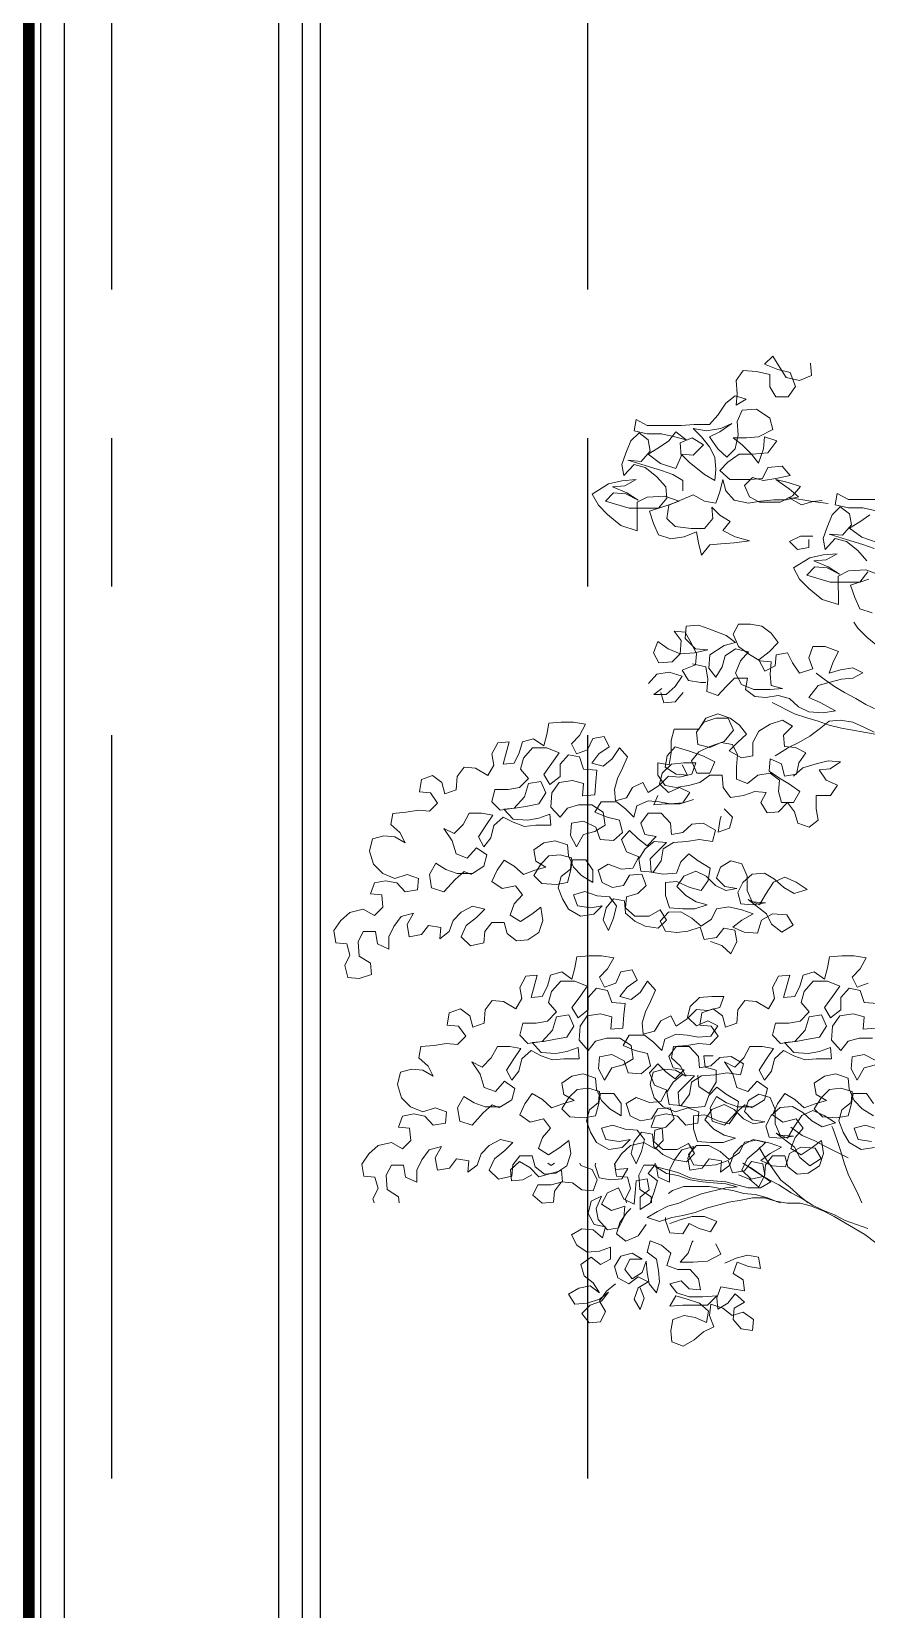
# Model space of a CAD drawing. Header units: metres. Extents: x -58 to 722, y -1100 to 345.
# Drawn here: x 24.969 to 25.671, y 110.861 to 112.188 of the extents above; entities that cross this region are included whole.
import ezdxf

# ---------------------------------------------------------------- set-up
doc = ezdxf.new("R2010")
doc.units = ezdxf.units.M
doc.header["$MEASUREMENT"] = 0
doc.linetypes.add('CENTER2', pattern=[1.125, 0.75, -0.125, 0.125, -0.125])
doc.linetypes.add('CENTERX2', pattern=[4, 2.5, -0.5, 0.5, -0.5])
doc.layers.add('FSR_ARQ_002MURO', color=150, linetype='Continuous', lineweight=30)
doc.layers.add('FSR_ARQ_006ARBOLES', color=74, linetype='Continuous', lineweight=0)
doc.layers.add('FSR_ARQ_016EJES', color=135, linetype='CENTER2')
doc.layers.add('FSR_ARQ_29PERFILES ACERO', color=143, linetype='Continuous')

# ---------------------------------------------------------------- blocks, each defined once
blk = doc.blocks.new('arboles fsr 01')
at = {"layer": 'FSR_ARQ_006ARBOLES'}
for points in [[(186.7129, -34.9113), (186.7122, -34.9199), (186.7208, -34.9234), (186.7301, -34.9213), (186.7344, -34.9142), (186.7394, -34.9063), (186.7451, -34.912), (186.7358, -34.9156), (186.7272, -34.9177), (186.7236, -34.9277), (186.7286, -34.9349), (186.7372, -34.9349), (186.7415, -34.9278), (186.7415, -34.9192), (186.7508, -34.917), (186.7601, -34.9163), (186.7651, -34.9235), (186.7644, -34.9328), (186.7651, -34.9407), (186.758, -34.9364), (186.7658, -34.9342), (186.7723, -34.9392), (186.778, -34.9478), (186.7837, -34.9543), (186.7944, -34.9543), (186.8037, -34.955), (186.8273, -34.955), (186.8352, -34.9507), (186.8366, -34.9586), (186.8273, -34.9607), (186.8173, -34.9607), (186.808, -34.9629), (186.8001, -34.965), (186.8073, -34.9593), (186.8123, -34.9657), (186.8194, -34.9707), (186.8266, -34.975), (186.818, -34.9815), (186.8073, -34.985), (186.8037, -34.9764), (186.8044, -34.9672), (186.7958, -34.9636), (186.788, -34.9686), (186.7951, -34.9757), (186.8037, -34.975), (186.798, -34.9807), (186.7872, -34.9893), (186.7801, -34.9936), (186.7794, -34.9857), (186.7801, -34.9771), (186.7837, -34.97), (186.7894, -34.9628), (186.7951, -34.9571), (186.7858, -34.9586), (186.7758, -34.9571), (186.768, -34.9535), (186.7765, -34.9593), (186.7837, -34.9628), (186.778, -34.9714), (186.7715, -34.9771), (186.7658, -34.9714), (186.7637, -34.9614), (186.7644, -34.9521), (186.7608, -34.9442), (186.7508, -34.9435), (186.7415, -34.9499), (186.7394, -34.9578), (186.7494, -34.9628), (186.7579, -34.9635), (186.7672, -34.9635), (186.7608, -34.9685), (186.7544, -34.975), (186.7493, -34.9814), (186.7458, -34.9714), (186.7451, -34.9628), (186.7365, -34.9657), (186.7429, -34.9742), (186.7536, -34.975), (186.7629, -34.975), (186.7708, -34.9807), (186.7765, -34.9864), (186.7694, -34.9929), (186.7551, -34.9929), (186.7465, -34.9921), (186.7429, -34.9843), (186.7329, -34.9835), (186.7272, -34.99), (186.7372, -34.9921), (186.7458, -34.9936), (186.7536, -34.9914), (186.7593, -34.9971), (186.7558, -35.005), (186.7486, -35.0086), (186.7343, -35.0086), (186.7257, -35.0043), (186.72, -34.9978), (186.7286, -34.995), (186.7372, -34.9928), (186.7279, -34.9993), (186.7214, -35.005), (186.73, -35.0071), (186.7386, -35.0071), (186.7479, -35.0079), (186.7565, -35.0093), (186.7665, -35.0072), (186.7722, -35.0007), (186.7744, -34.9929), (186.7765, -35.0015), (186.7794, -35.0093), (186.7872, -35.0079), (186.7951, -35.0036), (186.8123, -35.0108), (186.8137, -35.0201), (186.8079, -35.0258), (186.7965, -35.0272), (186.7872, -35.0272), (186.7815, -35.0201), (186.7822, -35.0122), (186.7765, -35.0179), (186.7693, -35.0222), (186.7743, -35.0286), (186.7657, -35.0329), (186.7557, -35.0358), (186.7665, -35.0372), (186.7758, -35.0379), (186.7836, -35.0387), (186.7893, -35.0458), (186.7915, -35.0372), (186.7929, -35.0294), (186.8015, -35.0329), (186.8108, -35.0344), (186.8194, -35.0315), (186.823, -35.0237), (186.8258, -35.0151), (186.813, -35.0108), (186.8051, -35.0079), (186.8151, -35.0044), (186.8273, -35.0051), (186.8344, -35.0087), (186.8344, -35.0287), (186.8459, -35.0251), (186.8552, -35.0173), (186.8616, -35.0108), (186.8659, -35.003), (186.8545, -34.9958), (186.8452, -34.9937), (186.8352, -34.9929), (186.843, -34.9972), (186.8516, -34.9979), (186.8416, -35.0022), (186.8337, -35.0072), (186.8423, -35.0029), (186.8509, -35.0022), (186.8566, -35.008), (186.8401, -35.013), (186.8194, -35.0129), (186.8137, -35.0058), (186.8144, -34.9979), (186.8209, -34.9908), (186.8287, -34.9843), (186.8366, -34.9822), (186.8437, -34.9901), (186.8452, -34.9822), (186.8423, -34.9743), (186.8388, -34.9658), (186.833, -34.96), (186.8266, -34.965), (186.8252, -34.9729), (186.8316, -34.9801), (186.8409, -34.9793), (186.8287, -34.9829), (186.8173, -34.9865), (186.8094, -34.9893), (186.8023, -34.9936), (186.8023, -35.0008)], [(186.6628, -35.0068), (186.6864, -35.0069), (186.6942, -35.0026), (186.6956, -35.0105), (186.6863, -35.0126), (186.6763, -35.0126), (186.667, -35.0147)], [(186.6713, -35.0176), (186.6785, -35.0226), (186.6856, -35.0269), (186.677, -35.0333), (186.6663, -35.0369)], [(186.6698, -35.0862), (186.6784, -35.0834), (186.682, -35.0755), (186.6849, -35.0669), (186.672, -35.0626)], [(186.6641, -35.0598), (186.6741, -35.0562), (186.6863, -35.0569), (186.6935, -35.0605), (186.6934, -35.0805), (186.7049, -35.077), (186.7142, -35.0691), (186.7206, -35.0627), (186.7249, -35.0548), (186.7135, -35.0477), (186.7042, -35.0455), (186.6942, -35.0448), (186.702, -35.0491), (186.7106, -35.0498), (186.7006, -35.0541), (186.6927, -35.0591), (186.7013, -35.0548), (186.7099, -35.0541), (186.7156, -35.0598), (186.6992, -35.0648), (186.6784, -35.0648), (186.6727, -35.0576)], [(186.6734, -35.0498), (186.6799, -35.0426), (186.6878, -35.0362), (186.6956, -35.0341), (186.7028, -35.0419), (186.7042, -35.0341), (186.7014, -35.0262), (186.6978, -35.0176), (186.6921, -35.0119), (186.6856, -35.0169), (186.6842, -35.0247), (186.6906, -35.0319), (186.6999, -35.0312), (186.6878, -35.0348), (186.6763, -35.0383), (186.6684, -35.0412)], [(186.7007, -35.0097), (186.7114, -35.0083), (186.7285, -35.0055), (186.7192, -35.0105), (186.7114, -35.0083), (186.7049, -35.0076)], [(186.7114, -35.0326), (186.7199, -35.0326), (186.7278, -35.0362), (186.7221, -35.0419), (186.7142, -35.0405), (186.7142, -35.0348)], [(186.7957, -35.1221), (186.7864, -35.1242), (186.7849, -35.1328), (186.7856, -35.1414), (186.7778, -35.1443), (186.7721, -35.1378), (186.7663, -35.1321), (186.757, -35.1321), (186.7585, -35.14), (186.752, -35.145), (186.7442, -35.1457), (186.7356, -35.1442), (186.7277, -35.1464), (186.7213, -35.1521), (186.7141, -35.1557), (186.7041, -35.1564), (186.6955, -35.1549), (186.7062, -35.1492), (186.7141, -35.1456), (186.7077, -35.1371), (186.6991, -35.1349), (186.6912, -35.1327), (186.6834, -35.132), (186.6762, -35.1284), (186.6834, -35.1249), (186.692, -35.1263), (186.6998, -35.1285), (186.697, -35.1206), (186.6934, -35.1134), (186.7027, -35.1099), (186.7113, -35.1099), (186.7141, -35.1177), (186.7113, -35.1256), (186.7206, -35.1285), (186.7256, -35.1213), (186.7292, -35.1142), (186.737, -35.1156), (186.7377, -35.1235), (186.7449, -35.1271), (186.7492, -35.1192), (186.742, -35.1135), (186.7356, -35.107), (186.7406, -35.1006), (186.7471, -35.0956), (186.7549, -35.0942), (186.7635, -35.0942), (186.7671, -35.1013), (186.7635, -35.1099), (186.7563, -35.1149), (186.7485, -35.1199), (186.7406, -35.1206), (186.7413, -35.1292), (186.7406, -35.1371), (186.7327, -35.1392), (186.7413, -35.1399), (186.7527, -35.14), (186.7613, -35.1364), (186.7656, -35.1285), (186.7621, -35.1199), (186.7563, -35.1135), (186.7656, -35.1114), (186.7728, -35.1164), (186.7749, -35.1242), (186.7792, -35.1314), (186.7842, -35.125), (186.7835, -35.1157), (186.7735, -35.1092), (186.7656, -35.1071), (186.7721, -35.1021), (186.7835, -35.0978), (186.7914, -35.0949), (186.8, -35.0957), (186.8007, -35.1042), (186.7935, -35.1114), (186.785, -35.1121), (186.7942, -35.1142), (186.8043, -35.115), (186.8128, -35.1114), (186.82, -35.1064), (186.8229, -35.1143), (186.8193, -35.1214), (186.81, -35.1207), (186.8043, -35.115), (186.8036, -35.1057), (186.8086, -35.0992), (186.8007, -35.0999), (186.7964, -35.1078), (186.7928, -35.115), (186.7935, -35.1228), (186.8028, -35.1264), (186.7985, -35.1336), (186.7899, -35.135), (186.7864, -35.135)], [(186.8264, -35.1357), (186.8207, -35.1293), (186.8121, -35.1278), (186.8028, -35.1307), (186.8078, -35.1379), (186.8142, -35.1436), (186.8228, -35.1436), (186.8171, -35.1393)], [(186.8021, -35.1421), (186.8078, -35.1486), (186.8157, -35.1493), (186.8178, -35.1422)], [(186.7248, -35.2007), (186.7184, -35.195), (186.7091, -35.1921), (186.7005, -35.19), (186.6919, -35.1907), (186.6991, -35.1957), (186.7069, -35.1964), (186.7019, -35.2036), (186.694, -35.2071), (186.699, -35.2143), (186.709, -35.2143), (186.709, -35.2236), (186.7076, -35.2315), (186.714, -35.2365), (186.7219, -35.2336), (186.7241, -35.2258), (186.7291, -35.2193), (186.7355, -35.2258), (186.7434, -35.2265), (186.7477, -35.2193), (186.7441, -35.2122), (186.752, -35.2115), (186.7598, -35.2143), (186.7691, -35.2158), (186.7741, -35.2086), (186.7749, -35.2), (186.7834, -35.2001), (186.7906, -35.2051), (186.7985, -35.2072), (186.807, -35.2087), (186.8149, -35.2072), (186.8199, -35.2001), (186.8199, -35.1915), (186.8121, -35.1929), (186.8106, -35.1843), (186.8106, -35.1758), (186.8085, -35.1679), (186.7913, -35.1679), (186.7863, -35.16), (186.7778, -35.1571), (186.7692, -35.16), (186.7627, -35.165), (186.7577, -35.1714), (186.7642, -35.1772), (186.7699, -35.1829), (186.7613, -35.1879), (186.7534, -35.1864), (186.7534, -35.1771), (186.7491, -35.1693), (186.7413, -35.1643), (186.7327, -35.1614), (186.7255, -35.1657), (186.732, -35.1721), (186.7313, -35.18), (186.7234, -35.1807), (186.7162, -35.1843), (186.7212, -35.1914), (186.7227, -35.1993), (186.7312, -35.2007), (186.7334, -35.1921), (186.7413, -35.1886), (186.742, -35.1972), (186.7348, -35.2022), (186.7277, -35.2064), (186.7205, -35.2114), (186.7248, -35.2193), (186.7334, -35.2193), (186.7355, -35.2115), (186.7348, -35.2036), (186.7412, -35.1986), (186.7498, -35.2), (186.757, -35.2058), (186.7648, -35.2029), (186.7649, -35.1943), (186.7641, -35.1857), (186.7677, -35.1786), (186.7756, -35.1772), (186.7835, -35.1807), (186.792, -35.1786), (186.7928, -35.17), (186.7878, -35.1629), (186.7792, -35.16), (186.7706, -35.16), (186.767, -35.1686), (186.7735, -35.1764), (186.7835, -35.18), (186.7913, -35.1836), (186.7963, -35.1901), (186.7927, -35.1986), (186.7834, -35.1986), (186.7799, -35.1908), (186.7885, -35.1865), (186.7985, -35.1829), (186.8078, -35.1801), (186.8135, -35.1865), (186.8149, -35.1944), (186.807, -35.1994), (186.7992, -35.2001), (186.8028, -35.1929)], [(186.7831, -35.3167), (186.7752, -35.3195), (186.7688, -35.3252), (186.7645, -35.3167), (186.766, -35.3088), (186.7738, -35.3074), (186.7788, -35.3138), (186.7874, -35.3152), (186.7903, -35.3067), (186.7989, -35.3095), (186.8067, -35.3103), (186.8146, -35.3095), (186.8182, -35.3024), (186.8125, -35.296), (186.8039, -35.2959), (186.796, -35.3002), (186.7896, -35.3059), (186.7824, -35.3009), (186.7788, -35.2938), (186.7703, -35.2923), (186.761, -35.2945), (186.7531, -35.2973), (186.761, -35.3016), (186.7674, -35.3066), (186.7595, -35.3102), (186.7502, -35.3109), (186.7474, -35.3016), (186.7395, -35.2973), (186.7295, -35.298), (186.7252, -35.3052), (186.7331, -35.3102), (186.7402, -35.3045), (186.7438, -35.2973), (186.7567, -35.2873), (186.7488, -35.2909), (186.7445, -35.2837), (186.7388, -35.2751), (186.7309, -35.2716), (186.7231, -35.2751), (186.7152, -35.2801), (186.7245, -35.283), (186.7316, -35.2787), (186.7381, -35.273), (186.7452, -35.2687), (186.7538, -35.2694), (186.7603, -35.2752), (186.7638, -35.2823), (186.7617, -35.2902), (186.7538, -35.2909), (186.7445, -35.2895), (186.7538, -35.2888), (186.7574, -35.2809), (186.7574, -35.2709), (186.761, -35.2623), (186.7689, -35.2602), (186.776, -35.2645), (186.7789, -35.2723), (186.7731, -35.278), (186.7645, -35.2795), (186.7724, -35.2809), (186.7796, -35.2773), (186.786, -35.2709), (186.7932, -35.2673), (186.8017, -35.2709), (186.8067, -35.2781), (186.8003, -35.2845), (186.7931, -35.2888), (186.7853, -35.2909), (186.7939, -35.2938), (186.8024, -35.2938), (186.8117, -35.2931), (186.8146, -35.2845), (186.8146, -35.2752), (186.8067, -35.2745), (186.7974, -35.2788), (186.7896, -35.2809), (186.7846, -35.2738), (186.7832, -35.2652), (186.7917, -35.2602), (186.7982, -35.2552), (186.8039, -35.2609), (186.8068, -35.2688), (186.8161, -35.2695), (186.8246, -35.2681), (186.8254, -35.2588), (186.8139, -35.2473), (186.8225, -35.2466), (186.8289, -35.2516), (186.8332, -35.2588), (186.8318, -35.2674), (186.8232, -35.2681), (186.8175, -35.2602), (186.8161, -35.2516), (186.8089, -35.2473), (186.7996, -35.2466), (186.791, -35.2452), (186.7817, -35.2466), (186.7796, -35.2387), (186.7882, -35.2337), (186.7961, -35.2344), (186.8025, -35.2402), (186.8104, -35.2416), (186.8111, -35.2337), (186.8175, -35.2266), (186.8268, -35.2266), (186.8318, -35.2338), (186.829, -35.2416), (186.8211, -35.243), (186.8275, -35.2495), (186.834, -35.2445), (186.8397, -35.2388), (186.8454, -35.2452), (186.8418, -35.2538), (186.8332, -35.2574), (186.8375, -35.2652), (186.8454, -35.2659), (186.8547, -35.2624), (186.8618, -35.2667), (186.859, -35.2753), (186.8518, -35.2788), (186.8439, -35.2774), (186.8397, -35.2702), (186.8311, -35.2695), (186.8282, -35.2774), (186.8339, -35.2831), (186.8418, -35.2853), (186.8425, -35.2931), (186.8361, -35.2988), (186.826, -35.2988), (186.8182, -35.2945), (186.8139, -35.3017), (186.8196, -35.3074), (186.8289, -35.306), (186.836, -35.3024), (186.8425, -35.2967), (186.8432, -35.2881), (186.8511, -35.2867), (186.8561, -35.2931), (186.8582, -35.3017), (186.8546, -35.3089), (186.8511, -35.3003), (186.8489, -35.2917), (186.8539, -35.2853), (186.8625, -35.2846), (186.8711, -35.2817), (186.879, -35.2839), (186.8761, -35.2917), (186.8668, -35.2931), (186.8589, -35.2917), (186.8647, -35.2974), (186.874, -35.2989), (186.8825, -35.2939), (186.8868, -35.2867), (186.8897, -35.2789), (186.8876, -35.271), (186.8811, -35.266), (186.8804, -35.2581), (186.8883, -35.256), (186.8962, -35.2567), (186.9019, -35.2624), (186.9069, -35.2703), (186.9012, -35.276), (186.8911, -35.2767), (186.8833, -35.2753), (186.8811, -35.2674), (186.8797, -35.2595), (186.8704, -35.2595), (186.8654, -35.2667), (186.8654, -35.2753), (186.8733, -35.2703), (186.879, -35.2645), (186.8826, -35.2567), (186.8833, -35.2488), (186.8919, -35.246), (186.8997, -35.2474), (186.9069, -35.2524), (186.9055, -35.2603), (186.8983, -35.2646), (186.9062, -35.2667), (186.914, -35.2696), (186.9205, -35.2639), (186.9276, -35.2596), (186.9326, -35.2667), (186.9362, -35.2746), (186.929, -35.2796), (186.9197, -35.2775), (186.9147, -35.2839), (186.9205, -35.2903), (186.9233, -35.2982), (186.9161, -35.3025), (186.9083, -35.2975), (186.9019, -35.2925), (186.9004, -35.3018), (186.9033, -35.3103), (186.9111, -35.3154), (186.919, -35.3161), (186.9254, -35.3111), (186.9276, -35.3032), (186.9362, -35.3032), (186.9412, -35.3097), (186.9419, -35.3175), (186.9512, -35.3197), (186.9576, -35.3133), (186.9541, -35.3054), (186.9469, -35.2997), (186.9412, -35.2939), (186.9498, -35.2918), (186.9576, -35.2961), (186.9634, -35.3018), (186.9662, -35.3097), (186.9726, -35.3147), (186.9719, -35.3068), (186.9805, -35.3054), (186.9855, -35.3118), (186.9941, -35.3133), (186.9955, -35.3047), (186.9912, -35.2968), (186.9998, -35.299), (187.0048, -35.3061), (187.0084, -35.3133), (187.0084, -35.3219), (187.0163, -35.3183), (187.0177, -35.3097), (187.0263, -35.3097), (187.0299, -35.3169), (187.0291, -35.3269), (187.0213, -35.3319), (187.0205, -35.3398), (187.0291, -35.3426), (187.037, -35.3419), (187.0391, -35.3334), (187.0356, -35.3262), (187.0377, -35.3183), (187.0456, -35.3176), (187.047, -35.309), (187.042, -35.3019), (187.0356, -35.2962), (187.0263, -35.294), (187.0184, -35.2983), (187.0127, -35.2926), (187.0134, -35.284), (187.0213, -35.2833), (187.0184, -35.2754), (187.0106, -35.274), (187.0027, -35.2754), (186.997, -35.2818), (186.9884, -35.2804), (186.9877, -35.2725), (186.9956, -35.2697), (187.0041, -35.2725), (187.0127, -35.269), (187.0192, -35.2625), (187.022, -35.2532), (187.0199, -35.2447), (187.012, -35.2425), (187.0042, -35.2432), (186.997, -35.2475), (187.0006, -35.2403), (187.007, -35.2346), (187.0056, -35.2268), (186.9963, -35.226), (186.9877, -35.2246), (186.9799, -35.2253), (186.9742, -35.2196), (186.9792, -35.2124), (186.987, -35.2117), (186.9856, -35.2031), (186.9777, -35.2003), (186.9713, -35.2053), (186.9692, -35.2131), (186.9613, -35.2103), (186.9606, -35.201), (186.9556, -35.1945), (186.9477, -35.1952), (186.9391, -35.2002), (186.9348, -35.1931), (186.9363, -35.1852), (186.932, -35.1773), (186.9241, -35.1766), (186.9284, -35.1924), (186.9205, -35.1916), (186.917, -35.1845), (186.9148, -35.1766), (186.907, -35.1745), (186.8998, -35.1795), (186.8977, -35.1716), (186.8963, -35.1637), (186.8877, -35.163), (186.8791, -35.163), (186.8705, -35.1644), (186.8748, -35.1723), (186.8805, -35.178), (186.8769, -35.1852), (186.8691, -35.1823), (186.8655, -35.1744), (186.8576, -35.173), (186.854, -35.1801), (186.8612, -35.1851), (186.8662, -35.1916), (186.8583, -35.1937), (186.8519, -35.1887), (186.8469, -35.1808), (186.8412, -35.1873), (186.8447, -35.1951), (186.8483, -35.2023), (186.8504, -35.2102), (186.8497, -35.218), (186.8418, -35.2159), (186.8376, -35.2087), (186.8304, -35.2051), (186.8268, -35.2123), (186.819, -35.2073), (186.8168, -35.1987), (186.8104, -35.1923), (186.8018, -35.1915), (186.7932, -35.1915), (186.7961, -35.1994), (186.8047, -35.2015), (186.8125, -35.2008), (186.8183, -35.2066), (186.8125, -35.2123), (186.8047, -35.2087), (186.7975, -35.2123), (186.8025, -35.2194), (186.8111, -35.2201), (186.819, -35.2187), (186.8268, -35.218), (186.8347, -35.2216), (186.8368, -35.2295), (186.8426, -35.2237), (186.849, -35.2187), (186.8597, -35.2188), (186.864, -35.2259), (186.8554, -35.2295), (186.8468, -35.2316), (186.8447, -35.2402), (186.8511, -35.2459), (186.8604, -35.2452), (186.8633, -35.2366), (186.8719, -35.2324), (186.8805, -35.2338), (186.8812, -35.2424), (186.8769, -35.2502), (186.8719, -35.2417), (186.864, -35.2395), (186.8568, -35.2352), (186.8583, -35.2259), (186.8662, -35.2209), (186.8755, -35.2209), (186.8833, -35.2231), (186.8883, -35.2295), (186.8948, -35.2224), (186.8941, -35.2124), (186.8891, -35.2052), (186.8798, -35.2038), (186.8719, -35.2059), (186.8726, -35.2145), (186.864, -35.2138), (186.8633, -35.2045), (186.8626, -35.1966), (186.8719, -35.1959), (186.8748, -35.1873), (186.8826, -35.1859), (186.8884, -35.1923), (186.8883, -35.2009), (186.8955, -35.2066), (186.8998, -35.1995), (186.8941, -35.1916), (186.8891, -35.1845), (186.8977, -35.1809), (186.9077, -35.1809), (186.9141, -35.1881), (186.9162, -35.1959), (186.9105, -35.2024), (186.9169, -35.2088), (186.9248, -35.2102), (186.9341, -35.2102), (186.9363, -35.2188), (186.9305, -35.2245), (186.9205, -35.2231), (186.9134, -35.2152), (186.9105, -35.2059), (186.9019, -35.2045), (186.8984, -35.2124), (186.9034, -35.2202), (186.9112, -35.2217), (186.9198, -35.2231), (186.9277, -35.2238), (186.9212, -35.231), (186.9112, -35.2317), (186.9033, -35.2302), (186.8955, -35.2274), (186.8948, -35.2352), (186.9055, -35.2352), (186.9133, -35.236), (186.9212, -35.2331), (186.9284, -35.2295), (186.9348, -35.2353), (186.9369, -35.2439), (186.9419, -35.2503), (186.9455, -35.2432), (186.9405, -35.2353), (186.9355, -35.2281), (186.9434, -35.2267), (186.952, -35.2267), (186.9563, -35.2346), (186.9627, -35.241), (186.9698, -35.2375), (186.9641, -35.246), (186.9612, -35.2553), (186.9534, -35.2582), (186.9469, -35.251), (186.9398, -35.256), (186.9419, -35.2639), (186.9498, -35.2689), (186.9605, -35.2689), (186.9684, -35.2661), (186.9755, -35.2618), (186.9798, -35.2696), (186.9784, -35.2789), (186.9698, -35.2818), (186.9619, -35.2732), (186.9555, -35.2675), (186.9505, -35.2696)], [(186.7734, -35.2237), (186.7677, -35.2294), (186.7698, -35.2372), (186.7777, -35.2401), (186.7763, -35.2308), (186.7755, -35.2287)], [(186.7949, -35.2172), (186.8042, -35.2201), (186.8149, -35.2201), (186.8228, -35.2208), (186.8199, -35.2144)], [(186.8418, -35.4998), (186.8425, -35.4969), (186.839, -35.4898), (186.8411, -35.4819), (186.849, -35.4812), (186.8504, -35.4726), (186.8454, -35.4655), (186.839, -35.4597), (186.8297, -35.4576), (186.8218, -35.4619), (186.8161, -35.4561), (186.8168, -35.4475), (186.8247, -35.4468), (186.8218, -35.439), (186.814, -35.4375), (186.8061, -35.439), (186.8004, -35.4454), (186.7918, -35.4439), (186.7911, -35.4361), (186.799, -35.4332), (186.8075, -35.4361), (186.8161, -35.4325), (186.8226, -35.4261), (186.8254, -35.4168), (186.8233, -35.4082), (186.8154, -35.4061), (186.8076, -35.4068), (186.8004, -35.4111), (186.804, -35.4039), (186.8104, -35.3982), (186.809, -35.3903), (186.7997, -35.3896), (186.7911, -35.3882), (186.7833, -35.3889), (186.7776, -35.3831), (186.7826, -35.376), (186.7904, -35.3753), (186.789, -35.3667), (186.7811, -35.3638), (186.7747, -35.3688), (186.7726, -35.3767), (186.7647, -35.3738), (186.764, -35.3645), (186.759, -35.3581), (186.7511, -35.3588), (186.7425, -35.3638), (186.7382, -35.3566), (186.7397, -35.3488), (186.7354, -35.3409), (186.7275, -35.3402), (186.7318, -35.3559), (186.7239, -35.3552), (186.7204, -35.348), (186.7182, -35.3402), (186.7104, -35.338), (186.7032, -35.343), (186.7011, -35.3352), (186.6996, -35.3273), (186.6911, -35.3266), (186.6825, -35.3266), (186.6739, -35.328), (186.6782, -35.3358), (186.6839, -35.3416), (186.6803, -35.3487), (186.6725, -35.3459)], [(186.6667, -35.4002), (186.6753, -35.3959), (186.6838, -35.3974), (186.6846, -35.4059), (186.6803, -35.4138), (186.6753, -35.4052), (186.6674, -35.4031)], [(186.6696, -35.3845), (186.6789, -35.3845), (186.6867, -35.3866), (186.6917, -35.3931), (186.6982, -35.3859), (186.6975, -35.3759), (186.6925, -35.3688), (186.6832, -35.3673), (186.6753, -35.3695), (186.676, -35.378), (186.6674, -35.3773)], [(186.666, -35.3602), (186.6753, -35.3594), (186.6782, -35.3509), (186.686, -35.3494), (186.6918, -35.3559), (186.6917, -35.3645), (186.6989, -35.3702), (186.7032, -35.363), (186.6975, -35.3552), (186.6925, -35.348), (186.7011, -35.3445), (186.7111, -35.3445), (186.7175, -35.3516), (186.7196, -35.3595), (186.7139, -35.3659), (186.7203, -35.3724), (186.7282, -35.3738), (186.7375, -35.3738), (186.7396, -35.3824), (186.7339, -35.3881), (186.7239, -35.3867), (186.7168, -35.3788), (186.7139, -35.3695), (186.7053, -35.3681), (186.7017, -35.3759), (186.7067, -35.3838), (186.7146, -35.3852), (186.7232, -35.3867), (186.7311, -35.3874), (186.7246, -35.3945), (186.7146, -35.3952), (186.7067, -35.3938), (186.6989, -35.3909), (186.6982, -35.3988), (186.7089, -35.3988), (186.7167, -35.3995), (186.7246, -35.3967), (186.7318, -35.3931), (186.7382, -35.3988), (186.7403, -35.4074), (186.7453, -35.4139), (186.7489, -35.4067), (186.7439, -35.3988), (186.7389, -35.3917), (186.7468, -35.3903), (186.7554, -35.3903), (186.7597, -35.3981), (186.7661, -35.4046), (186.7732, -35.401), (186.7675, -35.4096), (186.7646, -35.4189), (186.7568, -35.4217), (186.7503, -35.4146), (186.7432, -35.4196), (186.7453, -35.4275), (186.7532, -35.4325), (186.7639, -35.4325), (186.7718, -35.4296), (186.7789, -35.4253), (186.7832, -35.4332), (186.7818, -35.4425), (186.7732, -35.4454), (186.7653, -35.4368), (186.7589, -35.431), (186.7539, -35.4332)], [(187.0187, -35.4998), (187.0195, -35.4969), (187.0159, -35.4898), (187.0181, -35.4819), (187.0259, -35.4812), (187.0274, -35.4726), (187.0224, -35.4655), (187.0159, -35.4597), (187.0066, -35.4576), (186.9988, -35.4619), (186.993, -35.4561), (186.9938, -35.4475), (187.0016, -35.4468), (186.9988, -35.439), (186.9909, -35.4375), (186.9831, -35.439), (186.9773, -35.4454), (186.9687, -35.4439), (186.968, -35.4361), (186.9759, -35.4332), (186.9845, -35.4361), (186.9931, -35.4325), (186.9995, -35.4261), (187.0024, -35.4168), (187.0002, -35.4082), (186.9924, -35.4061), (186.9845, -35.4068), (186.9774, -35.4111), (186.9809, -35.4039), (186.9874, -35.3982), (186.986, -35.3903), (186.9767, -35.3896), (186.9681, -35.3882), (186.9602, -35.3889), (186.9545, -35.3831), (186.9595, -35.376), (186.9674, -35.3753), (186.966, -35.3667), (186.9581, -35.3638), (186.9516, -35.3688), (186.9495, -35.3767), (186.9416, -35.3738), (186.9409, -35.3645), (186.9359, -35.3581), (186.9281, -35.3588), (186.9195, -35.3638), (186.9152, -35.3566), (186.9166, -35.3488), (186.9123, -35.3409), (186.9045, -35.3402), (186.9087, -35.3559), (186.9009, -35.3552), (186.8973, -35.348), (186.8952, -35.3402), (186.8873, -35.338), (186.8802, -35.343), (186.878, -35.3352), (186.8766, -35.3273), (186.868, -35.3266), (186.8594, -35.3266), (186.8508, -35.328), (186.8551, -35.3358), (186.8608, -35.3416), (186.8573, -35.3487), (186.8494, -35.3459), (186.8458, -35.338), (186.838, -35.3365), (186.8344, -35.3437), (186.8415, -35.3487), (186.8465, -35.3552), (186.8387, -35.3573), (186.8322, -35.3523), (186.8272, -35.3444), (186.8215, -35.3508), (186.8251, -35.3587), (186.8286, -35.3659), (186.8308, -35.3737), (186.8301, -35.3816), (186.8222, -35.3794), (186.8179, -35.3723), (186.8108, -35.3687), (186.8072, -35.3759), (186.7993, -35.3708), (186.7972, -35.3623), (186.7907, -35.3558), (186.7822, -35.3551), (186.7736, -35.3551), (186.7764, -35.363), (186.785, -35.3651), (186.7929, -35.3644), (186.7986, -35.3701), (186.7929, -35.3758), (186.785, -35.3723), (186.7778, -35.3758), (186.7828, -35.383), (186.7914, -35.3837), (186.7993, -35.3823), (186.8072, -35.3816), (186.815, -35.3852), (186.8172, -35.393), (186.8229, -35.3873), (186.8293, -35.3823), (186.8401, -35.3823), (186.8443, -35.3895), (186.8358, -35.393), (186.8272, -35.3952), (186.825, -35.4038), (186.8315, -35.4095), (186.8408, -35.4088), (186.8436, -35.4002), (186.8522, -35.3959), (186.8608, -35.3974), (186.8615, -35.4059), (186.8572, -35.4138), (186.8522, -35.4052), (186.8443, -35.4031), (186.8372, -35.3988), (186.8386, -35.3895), (186.8465, -35.3845), (186.8558, -35.3845), (186.8637, -35.3866), (186.8687, -35.3931), (186.8751, -35.3859), (186.8744, -35.3759), (186.8694, -35.3688), (186.8601, -35.3673), (186.8522, -35.3695), (186.8529, -35.378), (186.8444, -35.3773), (186.8437, -35.368), (186.8429, -35.3602), (186.8522, -35.3594), (186.8551, -35.3509), (186.863, -35.3494), (186.8687, -35.3559), (186.8687, -35.3645), (186.8758, -35.3702), (186.8801, -35.363), (186.8744, -35.3552), (186.8694, -35.348), (186.878, -35.3445), (186.888, -35.3445), (186.8944, -35.3516), (186.8966, -35.3595), (186.8909, -35.3659), (186.8973, -35.3724), (186.9052, -35.3738), (186.9145, -35.3738), (186.9166, -35.3824), (186.9109, -35.3881), (186.9009, -35.3867), (186.8937, -35.3788), (186.8909, -35.3695), (186.8823, -35.3681), (186.8787, -35.3759), (186.8837, -35.3838), (186.8916, -35.3852), (186.9001, -35.3867), (186.908, -35.3874), (186.9016, -35.3945), (186.8915, -35.3952), (186.8837, -35.3938), (186.8758, -35.3909), (186.8751, -35.3988), (186.8858, -35.3988), (186.8937, -35.3995), (186.9016, -35.3967), (186.9087, -35.3931), (186.9151, -35.3988), (186.9173, -35.4074), (186.9223, -35.4139), (186.9259, -35.4067), (186.9209, -35.3988), (186.9159, -35.3917), (186.9237, -35.3903), (186.9323, -35.3903), (186.9366, -35.3981), (186.943, -35.4046), (186.9502, -35.401), (186.9445, -35.4096), (186.9416, -35.4189), (186.9337, -35.4217), (186.9273, -35.4146), (186.9201, -35.4196), (186.9223, -35.4275), (186.9301, -35.4325), (186.9409, -35.4325), (186.9487, -35.4296), (186.9559, -35.4253), (186.9602, -35.4332), (186.9587, -35.4425), (186.9501, -35.4454), (186.9423, -35.4368), (186.9359, -35.431), (186.9308, -35.4332)], [(186.6659, -35.4481), (186.6745, -35.4453), (186.6824, -35.4474), (186.6795, -35.4553), (186.6702, -35.4567)], [(186.6681, -35.461), (186.6774, -35.4624), (186.6859, -35.4574), (186.6902, -35.4503), (186.6931, -35.4424), (186.691, -35.4346), (186.6845, -35.4295), (186.6838, -35.4217), (186.6917, -35.4195), (186.6996, -35.4203), (186.7053, -35.426), (186.7103, -35.4339), (186.7046, -35.4396), (186.6945, -35.4403), (186.6867, -35.4388), (186.6845, -35.431), (186.6831, -35.4231), (186.6738, -35.4231), (186.6688, -35.4302)], [(186.6688, -35.4388), (186.6767, -35.4338), (186.6824, -35.4281), (186.686, -35.4202), (186.6867, -35.4124), (186.6953, -35.4095), (186.7031, -35.411), (186.7103, -35.416), (186.7089, -35.4238), (186.7017, -35.4281), (186.7096, -35.4303), (186.7174, -35.4332), (186.7239, -35.4274), (186.731, -35.4232), (186.736, -35.4303), (186.7396, -35.4382), (186.7324, -35.4432), (186.7231, -35.441), (186.7181, -35.4475), (186.7238, -35.4539), (186.7267, -35.4618), (186.7195, -35.4661), (186.7117, -35.461), (186.7053, -35.456), (186.7038, -35.4653), (186.7067, -35.4739), (186.7145, -35.4789), (186.7224, -35.4796), (186.7288, -35.4746), (186.731, -35.4668), (186.7396, -35.4668), (186.7446, -35.4732), (186.7453, -35.4811), (186.7546, -35.4832), (186.761, -35.4768), (186.7574, -35.4689), (186.7503, -35.4632), (186.7446, -35.4575), (186.7532, -35.4554), (186.761, -35.4597), (186.7667, -35.4654), (186.7696, -35.4733), (186.776, -35.4783), (186.7753, -35.4704), (186.7839, -35.469), (186.7889, -35.4754), (186.7975, -35.4769), (186.7989, -35.4683), (186.7946, -35.4604), (186.8032, -35.4626), (186.8082, -35.4697), (186.8118, -35.4769), (186.8118, -35.4854), (186.8197, -35.4819), (186.8211, -35.4733), (186.8297, -35.4733), (186.8332, -35.4805), (186.8325, -35.4905), (186.8247, -35.4955), (186.8243, -35.4998)], [(186.7634, -35.4802), (186.7556, -35.4831), (186.7491, -35.4888), (186.7449, -35.4802), (186.7463, -35.4724), (186.7542, -35.4709), (186.7592, -35.4774), (186.7677, -35.4788), (186.7706, -35.4702), (186.7792, -35.4731), (186.7871, -35.4738), (186.7949, -35.4731), (186.7985, -35.466), (186.7928, -35.4595), (186.7842, -35.4595), (186.7763, -35.4638), (186.7699, -35.4695), (186.7627, -35.4645), (186.7592, -35.4573), (186.7506, -35.4559), (186.7413, -35.458), (186.7334, -35.4609), (186.7413, -35.4652), (186.7477, -35.4702), (186.7399, -35.4738), (186.7306, -35.4745), (186.7277, -35.4652), (186.7198, -35.4609), (186.7098, -35.4616), (186.7055, -35.4687), (186.7134, -35.4738), (186.7205, -35.468), (186.7241, -35.4609), (186.737, -35.4509), (186.7291, -35.4545), (186.7249, -35.4473), (186.7191, -35.4387), (186.7113, -35.4351), (186.7034, -35.4387), (186.6955, -35.4437), (186.7048, -35.4466), (186.712, -35.4423), (186.7184, -35.4366), (186.7256, -35.4323), (186.7342, -35.433), (186.7406, -35.4387), (186.7442, -35.4459), (186.742, -35.4538), (186.7341, -35.4545), (186.7249, -35.453), (186.7342, -35.4523), (186.7377, -35.4445), (186.7377, -35.4344), (186.7413, -35.4259), (186.7492, -35.4237), (186.7563, -35.428), (186.7592, -35.4359), (186.7535, -35.4416), (186.7449, -35.443), (186.7528, -35.4445), (186.7599, -35.4409), (186.7664, -35.4345), (186.7735, -35.4309), (186.7821, -35.4345), (186.7871, -35.4416), (186.7806, -35.4481), (186.7735, -35.4524), (186.7656, -35.4545), (186.7742, -35.4574), (186.7828, -35.4574), (186.7921, -35.4567), (186.7949, -35.4481), (186.795, -35.4388), (186.7871, -35.4381), (186.7778, -35.4423), (186.7699, -35.4445), (186.7649, -35.4373), (186.7635, -35.4287), (186.7721, -35.4237), (186.7785, -35.4187), (186.7842, -35.4245), (186.7871, -35.4323), (186.7964, -35.4331), (186.805, -35.4316), (186.8057, -35.4223), (186.7943, -35.4109), (186.8028, -35.4102), (186.8093, -35.4152), (186.8136, -35.4223), (186.8121, -35.4309), (186.8035, -35.4316), (186.7978, -35.4238), (186.7964, -35.4152), (186.7893, -35.4109), (186.78, -35.4102), (186.7714, -35.4087), (186.7621, -35.4101), (186.7599, -35.4023), (186.7685, -35.3973), (186.7764, -35.398), (186.7828, -35.4037), (186.7907, -35.4052), (186.7914, -35.3973), (186.7979, -35.3902), (186.8072, -35.3902), (186.8122, -35.3973), (186.8093, -35.4052), (186.8014, -35.4066), (186.8079, -35.413), (186.8143, -35.408), (186.82, -35.4023), (186.8257, -35.4088), (186.8222, -35.4174), (186.8136, -35.4209), (186.8179, -35.4288), (186.8257, -35.4295), (186.835, -35.4259), (186.8422, -35.4302), (186.8393, -35.4388), (186.8321, -35.4424), (186.8243, -35.441), (186.82, -35.4338), (186.8114, -35.4331), (186.8085, -35.4409), (186.8143, -35.4467), (186.8221, -35.4488), (186.8228, -35.4567), (186.8164, -35.4624), (186.8064, -35.4624), (186.7985, -35.4581), (186.7942, -35.4652), (186.7999, -35.471), (186.8092, -35.4695), (186.8164, -35.466), (186.8228, -35.4603), (186.8236, -35.4517), (186.8314, -35.4503), (186.8364, -35.4567), (186.8386, -35.4653), (186.835, -35.4724), (186.8314, -35.4638), (186.8293, -35.4553), (186.8343, -35.4488), (186.8429, -35.4481), (186.8515, -35.4453), (186.8593, -35.4474), (186.8564, -35.4553), (186.8471, -35.4567), (186.8393, -35.4553), (186.845, -35.461), (186.8543, -35.4624), (186.8629, -35.4574), (186.8672, -35.4503), (186.87, -35.4424), (186.8679, -35.4346), (186.8615, -35.4295), (186.8608, -35.4217), (186.8686, -35.4195), (186.8765, -35.4203), (186.8822, -35.426), (186.8872, -35.4339), (186.8815, -35.4396), (186.8715, -35.4403), (186.8636, -35.4388), (186.8615, -35.431), (186.8601, -35.4231), (186.8508, -35.4231), (186.8457, -35.4302), (186.8457, -35.4388), (186.8536, -35.4338), (186.8593, -35.4281), (186.8629, -35.4202), (186.8636, -35.4124), (186.8722, -35.4095), (186.8801, -35.411), (186.8872, -35.416), (186.8858, -35.4238), (186.8786, -35.4281), (186.8865, -35.4303), (186.8944, -35.4332), (186.9008, -35.4274), (186.908, -35.4232), (186.913, -35.4303), (186.9165, -35.4382), (186.9094, -35.4432), (186.9001, -35.441), (186.8951, -35.4475), (186.9008, -35.4539), (186.9036, -35.4618), (186.8965, -35.4661), (186.8886, -35.461), (186.8822, -35.456), (186.8808, -35.4653), (186.8836, -35.4739), (186.8915, -35.4789), (186.8993, -35.4796), (186.9058, -35.4746), (186.9079, -35.4668), (186.9165, -35.4668), (186.9215, -35.4732), (186.9222, -35.4811), (186.9315, -35.4832), (186.938, -35.4768), (186.9344, -35.4689), (186.9272, -35.4632), (186.9215, -35.4575), (186.9301, -35.4554), (186.938, -35.4597), (186.9437, -35.4654), (186.9465, -35.4733), (186.953, -35.4783), (186.9523, -35.4704), (186.9609, -35.469), (186.9659, -35.4754), (186.9744, -35.4769), (186.9759, -35.4683), (186.9716, -35.4604), (186.9802, -35.4626), (186.9852, -35.4697), (186.9887, -35.4769), (186.9887, -35.4854), (186.9966, -35.4819), (186.998, -35.4733), (187.0066, -35.4733), (187.0102, -35.4805), (187.0095, -35.4905), (187.0016, -35.4955), (187.0012, -35.4998)], [(186.7918, -35.4103), (186.7911, -35.4182), (186.784, -35.4232), (186.779, -35.4153), (186.779, -35.4067), (186.7868, -35.4046), (186.7876, -35.3967), (186.7811, -35.3967)], [(186.7267, -35.4467), (186.7188, -35.4525), (186.7103, -35.456), (186.7024, -35.4603), (186.6866, -35.4682)], [(186.8495, -35.5566), (186.8559, -35.5616), (186.8609, -35.5688), (186.8566, -35.5759), (186.8602, -35.5831), (186.868, -35.5838), (186.8731, -35.5774), (186.8673, -35.5716), (186.8595, -35.5688), (186.8545, -35.5623), (186.8609, -35.5673), (186.8695, -35.5702), (186.8781, -35.5709), (186.8824, -35.5638), (186.8752, -35.5595), (186.8673, -35.558), (186.8609, -35.563), (186.8652, -35.5559), (186.8716, -35.5509), (186.8738, -35.543), (186.8667, -35.538), (186.8602, -35.543), (186.8531, -35.5394), (186.8531, -35.5309), (186.8609, -35.5337), (186.8695, -35.5344), (186.8767, -35.5294), (186.8803, -35.5223), (186.8731, -35.518), (186.8652, -35.5187), (186.8588, -35.5244), (186.8567, -35.5166), (186.8645, -35.5151), (186.8688, -35.5073), (186.8667, -35.4987), (186.8595, -35.4951), (186.8631, -35.5037), (186.8617, -35.5115), (186.8552, -35.5187), (186.8474, -35.5173), (186.8438, -35.5101), (186.8431, -35.5022), (186.8524, -35.5051), (186.8595, -35.5008), (186.8552, -35.4929), (186.8474, -35.4894), (186.8438, -35.4972), (186.8366, -35.5008), (186.8359, -35.4929), (186.8352, -35.4843), (186.8274, -35.4829), (186.8259, -35.4908), (186.8324, -35.4958), (186.8324, -35.5044), (186.8252, -35.5001), (186.8224, -35.4922), (186.8202, -35.4843), (186.8267, -35.4793), (186.8217, -35.4729), (186.8217, -35.4719)], [(186.85, -35.4719), (186.8495, -35.4765), (186.841, -35.4758), (186.8452, -35.4829), (186.8531, -35.4836), (186.861, -35.4822), (186.8638, -35.4736), (186.8637, -35.4719)], [(186.8745, -35.4719), (186.8739, -35.4737), (186.866, -35.4765), (186.8624, -35.4837), (186.8653, -35.4915), (186.8731, -35.4908), (186.8796, -35.4858), (186.8874, -35.4851), (186.8924, -35.4916), (186.8931, -35.4994), (186.901, -35.5001), (186.9075, -35.4944), (186.9039, -35.4873), (186.8946, -35.4873), (186.8867, -35.4851), (186.8874, -35.4772), (186.9032, -35.4815), (186.9096, -35.4751), (186.9168, -35.4708), (186.9232, -35.4766), (186.9225, -35.4844), (186.9146, -35.4837), (186.9082, -35.4801)], [(186.8971, -35.4719), (186.8946, -35.4737), (186.8923, -35.4719)], [(186.8116, -35.5144), (186.8037, -35.5115), (186.7959, -35.5093), (186.7873, -35.5093), (186.7787, -35.5129), (186.783, -35.5201), (186.7909, -35.5179), (186.798, -35.5144), (186.8023, -35.5215), (186.8116, -35.5208), (186.8145, -35.5122), (186.8145, -35.5101)], [(186.8281, -35.5151), (186.8338, -35.523), (186.8423, -35.5266), (186.8488, -35.5215), (186.8466, -35.5137), (186.8416, -35.5065), (186.8388, -35.5037)], [(186.773, -35.5422), (186.7651, -35.5386), (186.7572, -35.5365), (186.7494, -35.5379), (186.7479, -35.5458), (186.7565, -35.5444), (186.7644, -35.5415), (186.7672, -35.5494), (186.7601, -35.5537), (186.7593, -35.5615), (186.7679, -35.5601), (186.7758, -35.5587), (186.7787, -35.5665), (186.7779, -35.5744), (186.7708, -35.5701), (186.7658, -35.5637), (186.7593, -35.5694), (186.7665, -35.5737), (186.7672, -35.5816), (186.7615, -35.588), (186.7536, -35.5894), (186.7529, -35.5815), (186.7601, -35.5765), (186.7679, -35.5787), (186.7744, -35.5737), (186.7829, -35.5708), (186.7837, -35.5787), (186.7808, -35.5866), (186.7879, -35.5902), (186.7944, -35.5959), (186.8022, -35.6002), (186.8101, -35.5973), (186.8108, -35.5895), (186.8094, -35.5816), (186.8015, -35.5787), (186.7937, -35.5801), (186.7858, -35.5837), (186.7844, -35.5758), (186.7908, -35.5701), (186.7994, -35.5673), (186.8073, -35.5651), (186.8115, -35.5723), (186.8023, -35.5716), (186.7851, -35.5716), (186.7787, -35.5651), (186.7887, -35.5658), (186.798, -35.5658), (186.8066, -35.563), (186.8116, -35.5566), (186.8037, -35.5544), (186.798, -35.5601), (186.7901, -35.5608), (186.7915, -35.553), (186.7973, -35.5465), (186.8059, -35.5465), (186.8137, -35.5437), (186.8109, -35.5351), (186.8173, -35.5294), (186.8252, -35.5265), (186.8273, -35.5344), (186.8209, -35.5394), (186.8194, -35.5473), (186.8187, -35.5551), (186.8209, -35.563), (186.8259, -35.5566), (186.8273, -35.5487), (186.828, -35.5408), (186.8309, -35.5487), (186.838, -35.553), (186.843, -35.5466), (186.8395, -35.5394), (186.8309, -35.5394), (186.838, -35.5351), (186.8459, -35.5373), (186.8502, -35.5444), (186.848, -35.5523), (186.8402, -35.5566), (186.8337, -35.5516), (186.8266, -35.5551), (186.8337, -35.5594), (186.8366, -35.5673), (186.8323, -35.5745), (186.8294, -35.5666), (186.8323, -35.5594)], [(186.7794, -35.5286), (186.7758, -35.5358), (186.7851, -35.5408), (186.7951, -35.5415), (186.8044, -35.5415), (186.7987, -35.5351), (186.7959, -35.5272), (186.7951, -35.5265)]]:
    blk.add_lwpolyline(points, dxfattribs=at)
at = {"layer": 'FSR_ARQ_006ARBOLES', "color": 35}
for points in [[(186.5746, -35.2156), (186.5796, -35.2092), (186.5825, -35.2013), (186.5868, -35.1942), (186.5918, -35.187), (186.5961, -35.1799), (186.6068, -35.1584), (186.6126, -35.1498), (186.6169, -35.1427), (186.6247, -35.1384), (186.6326, -35.1348), (186.6398, -35.1313), (186.6469, -35.127), (186.6533, -35.1213), (186.6591, -35.1156), (186.6655, -35.1098), (186.6734, -35.1034), (186.6798, -35.097), (186.6827, -35.0927)], [(186.7399, -35.1492), (186.7241, -35.1571), (186.7155, -35.1599), (186.7077, -35.1621), (186.6998, -35.1649), (186.6912, -35.1671), (186.6676, -35.1713), (186.6597, -35.1742), (186.6519, -35.1756), (186.6533, -35.167), (186.659, -35.1599), (186.6662, -35.1542), (186.6741, -35.1506), (186.6812, -35.1463), (186.6891, -35.142), (186.6962, -35.1378), (186.7034, -35.1328), (186.7091, -35.1285)], [(186.6683, -35.1699), (186.6755, -35.1663), (186.6833, -35.1628), (186.6919, -35.1614), (186.6998, -35.1621), (186.7069, -35.1678), (186.7134, -35.1728), (186.7212, -35.1771), (186.7284, -35.1807), (186.7355, -35.185), (186.7377, -35.1864)], [(186.677, -35.4998), (186.6795, -35.4939), (186.6866, -35.4796), (186.6895, -35.4717), (186.6917, -35.4639), (186.6945, -35.4553), (186.6974, -35.4474), (186.6981, -35.446)], [(186.7489, -35.4611), (186.7439, -35.4697), (186.7338, -35.4839), (186.7274, -35.4889), (186.7202, -35.4954), (186.7145, -35.4998)], [(186.7603, -35.4719), (186.7551, -35.475), (186.7408, -35.485), (186.748, -35.4893), (186.7566, -35.4893), (186.7723, -35.485), (186.7895, -35.4836), (186.7973, -35.4822), (186.8059, -35.4786), (186.8217, -35.4743), (186.8138, -35.4793), (186.8059, -35.4807), (186.7973, -35.4836), (186.7887, -35.485), (186.7809, -35.4857), (186.7723, -35.4864), (186.7644, -35.4886), (186.7723, -35.4893), (186.7894, -35.4936), (186.7973, -35.4965), (186.8052, -35.5001), (186.813, -35.5022), (186.8202, -35.5058), (186.8273, -35.5101), (186.8188, -35.5129), (186.8102, -35.5101), (186.8023, -35.5086), (186.7937, -35.5065), (186.7859, -35.5036), (186.7701, -35.4993), (186.7616, -35.4979), (186.7537, -35.4964), (186.7451, -35.4964), (186.7372, -35.4986), (186.7294, -35.5), (186.7201, -35.5), (186.7122, -35.5021), (186.7036, -35.5057), (186.6965, -35.5093), (186.675, -35.5221), (186.6671, -35.5278)], [(186.6729, -35.5178), (186.6886, -35.5121), (186.6957, -35.5085), (186.7043, -35.505), (186.7115, -35.5014), (186.7186, -35.4971), (186.7265, -35.4928), (186.7351, -35.4871), (186.7423, -35.4835), (186.7494, -35.4793), (186.7566, -35.4743), (186.7603, -35.4719)], [(186.7341, -35.4998), (186.736, -35.499), (186.7438, -35.4961), (186.7517, -35.494), (186.7596, -35.4933), (186.7674, -35.4911), (186.776, -35.4897), (186.7839, -35.4883), (186.8018, -35.4883), (186.8096, -35.4912), (186.8125, -35.4933)]]:
    blk.add_lwpolyline(points, dxfattribs=at)

msp = doc.modelspace()

# ---------------------------------------------------------------- linework, layer by layer
at = {"layer": 'FSR_ARQ_002MURO', "lineweight": 0, "const_width": 0.02}
msp.add_lwpolyline([(31.3114, 108.7515), (24.9614, 108.7515), (24.9614, 112.5515), (31.3114, 112.5515)], dxfattribs=at)
at = {"layer": 'FSR_ARQ_016EJES', "linetype": 'CENTERX2', "ltscale": 0.25}
for p, q in [((25.0364, 103.9715), (25.0364, 115.3831)), ((25.4364, 103.9715), (25.4364, 115.3831))]:
    msp.add_line(p, q, dxfattribs=at)
at = {"layer": 'FSR_ARQ_29PERFILES ACERO', "ltscale": 0.01}
for p, q in [((24.9765, 112.5364), (24.9765, 108.7666)), ((24.9964, 112.5165), (24.9964, 108.7865)), ((25.1764, 112.3365), (25.1764, 108.9665)), ((25.1963, 112.3166), (25.1963, 108.9864)), ((25.2114, 112.3015), (25.2114, 109.0015))]:
    msp.add_line(p, q, dxfattribs=at)

# ---------------------------------------------------------------- block references
at = {"layer": 'FSR_ARQ_006ARBOLES', "xscale": -1.2, "yscale": 1.2, "zscale": 1.2}
msp.add_blockref('arboles fsr 01', (249.6793, 153.803), dxfattribs=at)

doc.saveas('drawing.dxf')
